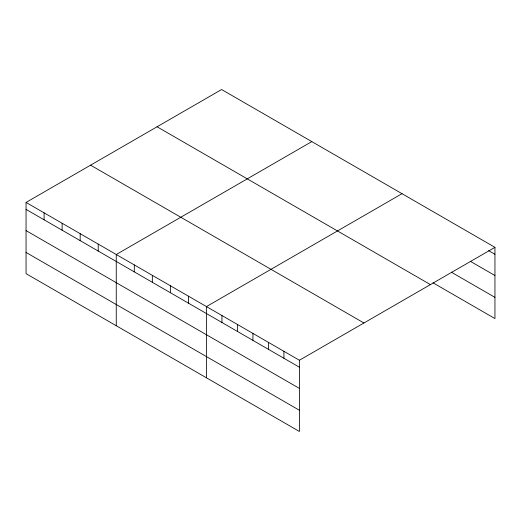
<?xml version="1.0" encoding="UTF-8"?>
<svg xmlns="http://www.w3.org/2000/svg" width="521" height="521" viewBox="0 0 521 521"><rect width="100%" height="100%" fill="white"/><g stroke="black" fill="none" stroke-linecap="round" stroke-linejoin="round"><path stroke-width="0.78" d="M26.05 202.428L299.399 360.245L299.399 431.473L26.05 273.655L26.05 202.428L221.601 89.527L494.95 247.345L494.95 318.572L432.99 282.799M311.805 141.608L116.255 254.508L116.255 325.736M402.01 193.688L206.459 306.589L206.459 377.81M299.399 360.245L494.95 247.345M488.613 250.647L494.95 254.307M470.307 261.288L494.95 275.518M451.297 272.164L494.95 297.367M157.068 126.785L430.418 284.603M90.582 165.17L363.932 322.987M26.05 209.39L299.399 367.207M26.05 230.595L299.399 388.412M26.05 252.444L299.399 410.261M283.912 351.304L283.912 358.266M268.419 342.362L268.419 349.317M252.932 333.414L252.932 340.376M237.439 324.472L237.439 331.434M221.953 315.531L221.953 322.492M188.42 296.169L188.42 303.131M170.38 285.755L170.38 292.717M152.34 275.342L152.34 282.304M134.294 264.922L134.294 271.884M98.215 244.095L98.215 251.05M80.175 233.675L80.175 240.637M62.129 223.262L62.129 230.223M44.09 212.842L44.09 219.803"/></g></svg>
